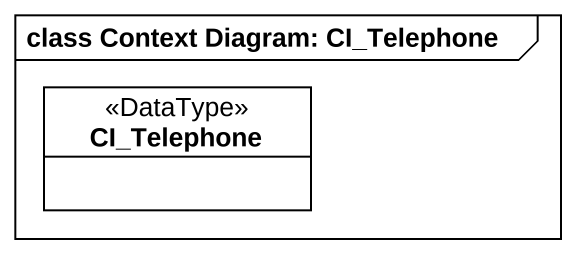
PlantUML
@startuml
mainframe class Context Diagram: CI_Telephone
hide circle
hide empty members
class CI_Telephone <<DataType>> #FFFFFF
@enduml
